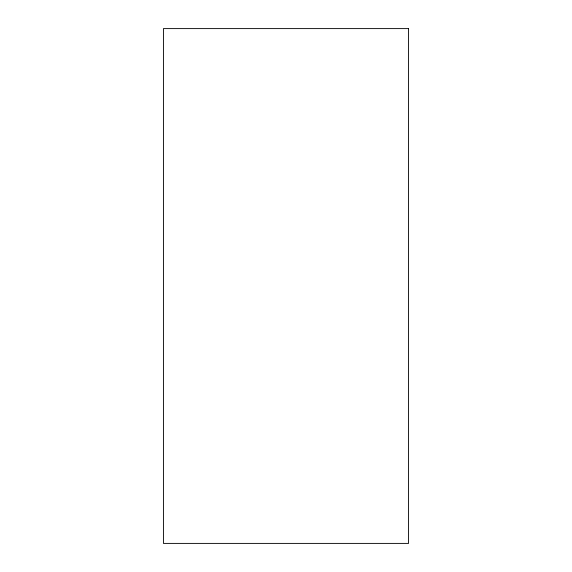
<?xml version="1.0" encoding="UTF-8"?>
<svg xmlns="http://www.w3.org/2000/svg" width="572" height="572" viewBox="0 0 572 572"><rect width="100%" height="100%" fill="white"/><g stroke="black" fill="none" stroke-linecap="round" stroke-linejoin="round"><path stroke-width="0.86" d="M408.572 28.6L163.428 28.6L163.428 543.4L408.572 543.4L408.572 28.6"/></g></svg>
